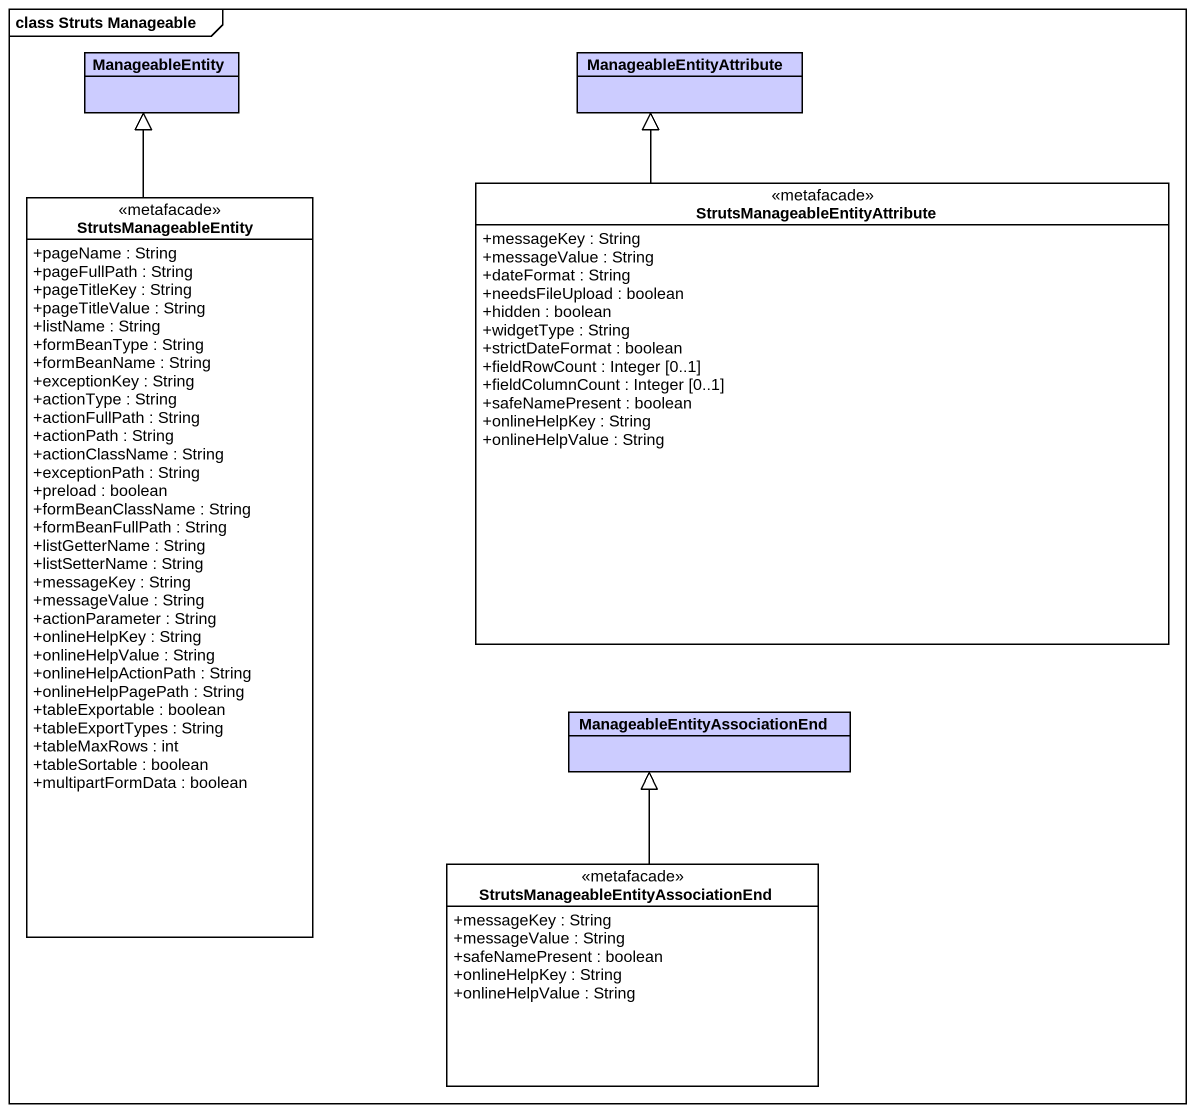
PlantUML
@startuml
mainframe class Struts Manageable
hide circle
hide empty members
skinparam classAttributeIconSize 0
class ManageableEntity #CCCCFF
class ManageableEntityAttribute #CCCCFF
class StrutsManageableEntity <<metafacade>> {
  +pageName : String
  +pageFullPath : String
  +pageTitleKey : String
  +pageTitleValue : String
  +listName : String
  +formBeanType : String
  +formBeanName : String
  +exceptionKey : String
  +actionType : String
  +actionFullPath : String
  +actionPath : String
  +actionClassName : String
  +exceptionPath : String
  +preload : boolean
  +formBeanClassName : String
  +formBeanFullPath : String
  +listGetterName : String
  +listSetterName : String
  +messageKey : String
  +messageValue : String
  +actionParameter : String
  +onlineHelpKey : String
  +onlineHelpValue : String
  +onlineHelpActionPath : String
  +onlineHelpPagePath : String
  +tableExportable : boolean
  +tableExportTypes : String
  +tableMaxRows : int
  +tableSortable : boolean
  +multipartFormData : boolean
}
class "StrutsManageableEntityAttribute" as StrutsManageableEntityAttrib <<metafacade>> {
  +messageKey : String
  +messageValue : String
  +dateFormat : String
  +needsFileUpload : boolean
  +hidden : boolean
  +widgetType : String
  +strictDateFormat : boolean
  +fieldRowCount : Integer [0..1]
  +fieldColumnCount : Integer [0..1]
  +safeNamePresent : boolean
  +onlineHelpKey : String
  +onlineHelpValue : String
}
class "ManageableEntityAssociationEnd" as ManageableEntityAssociationE #CCCCFF
class "StrutsManageableEntityAssociationEnd" as StrutsManageableEntityAssoci <<metafacade>> {
  +messageKey : String
  +messageValue : String
  +safeNamePresent : boolean
  +onlineHelpKey : String
  +onlineHelpValue : String
}
StrutsManageableEntity -up-|> ManageableEntity
StrutsManageableEntityAttrib -up-|> ManageableEntityAttribute
StrutsManageableEntityAssoci -up-|> ManageableEntityAssociationE
@enduml
